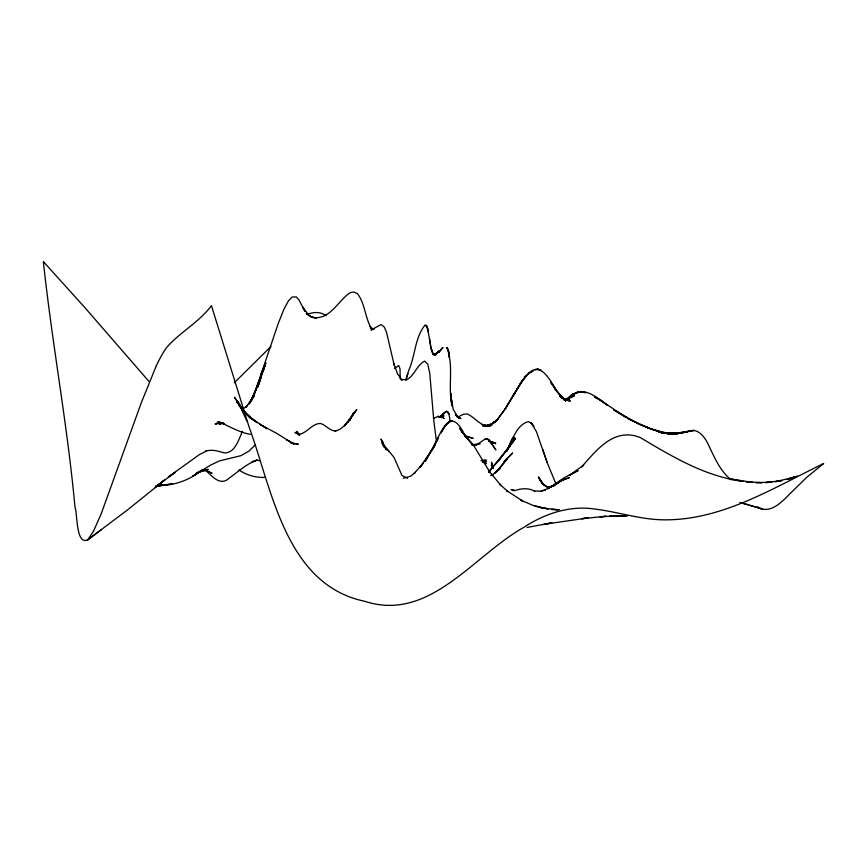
<?xml version="1.0" encoding="UTF-8"?>
<svg xmlns="http://www.w3.org/2000/svg" width="867" height="867" viewBox="0 0 867 867"><rect width="100%" height="100%" fill="white"/><g stroke="black" fill="none" stroke-linecap="round" stroke-linejoin="round"><path stroke-width="1.3" d="M405.962 379.768L408.639 370.588C415.239 356.445 414.805 337.523 425.036 325.092M405.94 379.941L407.804 373.558M258.561 384.948L261.422 376.18M263.059 371.184L264.684 366.177L262.972 371.195M257.477 387.484L261.281 376.202M257.597 387.289L264.207 367.998M350.181 419.996L351.07 417.471L350.116 419.964M262.809 371.737L264.988 365.896M263.893 368.269L261.476 374.436L262.939 370.762M242.478 431.311C238.653 439.341 235.51 452.498 224.835 452.986C218.441 451.458 212.068 448.792 205.457 451.349L206.346 451.122L199.486 454.536L168.35 476.937L175.448 472.201L157.577 485.39L164.817 479.906L127.579 509.883L87.74 539.816C75.743 545.506 77.531 513.058 74.963 506.935C67.42 424.754 52.096 343.592 43.35 261.563L85.432 308.24L149.449 382.033M352.132 416.485L353.638 412.768L347.97 422.272M265.031 364.996L260.956 375.01L265.909 362.915M251.376 400.576L261.769 373.72L254.085 394.853L278.199 323.619L283.791 309.541L288.44 300.849L292.244 297.002L296.265 296.893L298.887 299.83L304.902 311.253L302.54 306.82L308.999 315.599L306.235 313.486L312.651 317.625L309.768 316.13L315.404 317.918M251.354 400.706L257.206 386.769L249.642 403.198M260.501 375.14L265.67 362.991M488.728 471.843L499.045 460.225L515.323 438.81L506.686 450.081L515.009 438.171L506.014 451.523L514.673 437.716L507.303 449.94C512.625 440.078 516.179 425.058 528.285 421.622L531.373 423.226L536.424 431.668L547.25 462.805L556.094 484.241L555.78 483.623M507.325 450.049L512.928 437.998L507.314 449.886M156.363 365.592L141.223 402.96L101.363 513.372L93.528 531.211L87.74 539.816M506.935 450.916L513.437 437.553L507.054 450.396M507.195 450.331L513.893 437.38L506.415 451.653M249.663 403.22L253.272 396.252L248.753 404.163L254.183 395.948L245.946 407.241L247.019 405.973L242.89 409.116M507.141 450.482L514.294 437.445L507.228 449.886M504.811 409.657L522.487 380.515M504.887 409.506L513.99 394.171L505.125 409.072L496.769 420.332L489.53 425.87L498.222 418.869L489.476 425.87L496.628 420.538L489.313 425.87L482.052 424.678L488.544 425.957L491.882 424.808L487.655 426.109C479.332 424.906 474.585 417.265 467.356 413.971L463.747 414.177L457.223 417.276M505.125 409.072L505.428 408.574L496.91 420.148L489.638 425.87L496.91 420.148M513.697 394.626L522.292 380.667L526.269 375.877L521.88 381.187L513.058 395.861L522.292 380.667L521.88 381.187L525.922 376.04L529.639 372.691L533.064 371.054L528.675 373.287L524.773 377.687L529.639 372.691L528.675 373.287C540.78 360.954 550.957 381.437 556.256 390.356L550.556 382.065L560.689 396.1L555.151 389.316L565.685 401.009L560.147 395.493L565.544 400.619L569.283 399.286L564.222 399.438M441.032 416.799L442.755 414.112L446.277 411.326C450.298 412.464 449.084 418.295 450.244 421.21M348.61 421.297L356.781 409.506L344.535 425.903L349.596 419.661C345.532 424.223 341.49 430.032 335.03 431.04L335.887 430.964C329.666 431.137 326.111 425.036 320.53 423.475C312.012 423.389 307.568 432.731 299.494 434.215L294.964 432.416L299.754 434.996L297.197 432.709M520.59 383.713L525.922 376.04M498.514 470.012L500.812 466.706L497.886 470.38L507.032 459.152L495.144 472.97L499.945 468.516L492.012 475.3L492.499 474.943M447.643 411.89L449.008 414.307L447.751 411.923L446.277 411.326L441.303 416.16M440.902 417.06L443.221 413.938L440.696 416.81M499.045 460.225L508.3 447.957L488.446 472.06M442.593 347.45L438.572 352.598L442.983 347.656M439.352 350.571L435.57 354.657L439.461 350.842L434.107 354.95L435.884 354.213L434.248 354.69L432.871 353.834L434.324 354.711L435.917 354.332L434.302 354.679M568.546 398.126C572.383 392.773 579.698 390.995 585.864 392.643L578.029 391.754L571.125 395.363L579.72 391.884L578.029 391.754C589.441 390.258 598.642 398.722 607.095 405.084L600.018 399.904L594.274 396.869L601.568 400.782L600.018 399.904L626.57 417.742L613.684 409.874L640.724 424.938L627.6 418.425M234.285 382.791L270.97 346.475M441.802 416.214L443.568 414.404L440.208 416.875M791.311 492.413C782.858 500.768 770.395 515.356 757.444 506.816M791.82 491.882L806.993 477.099L823.65 463.52C772.757 488.164 721.149 520.937 662.551 519.81C639.239 519.333 616.946 511.628 593.917 508.929C569.229 505.461 544.465 513.752 524.015 527.266C473.935 554.999 429.729 622.528 364.855 601.319C285.557 584.792 272.249 489.898 248.992 426.705L211.44 305.639C198.955 322.459 179.794 332.18 166.388 347.819A161.034 34.333 -80.9 0 0 156.363 365.733M568.665 398.408L573.054 394.03L565.804 399.644L574.474 395.753L564.233 400.381M255.462 444.738L248.851 451.165L240.918 455.674L219.427 460.919L210.703 465.037L192.745 476.189L201.762 470.38M488.836 471.67L490.635 469.925M565.804 400.261L567.722 398.397L565.804 399.644M394.528 368.356L398.56 365.711M442.473 414.513L446.169 411.348M155.258 487.568L162.877 481.077M553.525 486.246L560.862 480.762L569.413 477.587L560.862 480.762L555.335 484.599L562.737 479.863L547.76 488.771L552.246 485.975M477.804 444.099L485.282 438.897L488.685 439.591L491.231 442.907L488.273 439.461L485.282 438.897L488.685 439.591L495.891 449.908L490.386 441.617L488.457 440.718M86.993 540.423L101.558 529.542M433.402 418.447L438.464 416.258M222.559 422.608L219.524 424.581L222.819 422.847M199.833 471.615C187.922 481.012 173.01 485.563 157.957 485.661L172.544 483.894L155.789 486.279M196.657 473.404L203.626 469.47L197.069 472.623M380.765 324.746L371 330.002L374.316 328.94L370.447 328.235L372.377 329.167M686.816 432.21C697.458 425.719 705.814 438.203 709.314 446.733C714.885 458.275 720.141 470.629 730.242 479.039M513.275 490.137L514.023 490.733L511.107 489.497L514.9 490.603C521.36 488.229 528.577 487.807 534.776 491.199L533.964 490.95L541.062 491.199L548.724 488.175M307.276 314.504C313.03 311.762 320.779 311.6 325.992 315.696M495.133 422.131L486.029 426.369L490.375 424.342L484.826 426.25M441.411 416.398L443.806 415.456L440.501 416.431L443.893 416.247M196.007 473.252L208.199 469.415L202.358 470.142M797.532 475.983L789.035 478.931L795.711 476.633L787.258 479.299L793.89 477.316L775.445 481.662L781.904 480.589L765.572 482.605L771.944 482.117L755.872 482.605L762.136 482.681L746.303 481.781L752.48 482.377L729.136 478.692L742.954 481.369C705.153 476.492 672.326 456.649 640.301 437.575C614.226 427.073 596.713 449.897 581.67 466.88L583.675 465.07L569.261 475.419L578.105 470.553L564.265 477.695L549.678 487.514L553.157 485.628L548.02 487.221L546.405 486.669L543.598 484.74L539.697 479.462L543.598 484.74L548.02 487.221L551.206 486.994L546.405 486.669L542.211 483.017L539.068 478.248L542.753 484.068L538.45 476.926L542.677 484.111M438.637 417.19L441.162 416.333L443.926 418.447L441.162 416.333M490.711 475.55L492.944 474.823M484.881 426.293L490.765 424.624L485.52 425.914M403.209 478.226L410.709 476.156L415.369 472.32L414.35 473.295L423.237 463.206L420.127 467.129L434.909 445.378L424.928 461.71L438.55 437.586L432.535 449.149C443.026 426.607 451.534 406.276 465.297 436.35L459.586 428.179L471.724 443.687L465.72 436.773L473.024 444.435L490.354 472.992L488.988 470.944L501.061 485.65L499.598 484.111L508.029 491.687L506.512 490.473L522.454 500.963L520.861 500.129L532.847 505.309L548.215 508.994L540.466 507.509M541.062 491.199L545.256 490.061L544.357 490.299M427.03 326.274L428.168 331.758L427.344 327.542L426.185 325.223L425.329 325.428L427.117 326.36L429.512 338.921M690.49 430.791L677.994 433.467L693.979 430.444L671.231 433.879M543.598 524.481L551.889 522.812L527.082 527.461M221.54 422.814L215.059 423.974L223.231 422.944L217.075 422.196L224.748 424.136L218.852 421.871C229.267 426.271 239.151 432.438 250.433 434.334M485.357 426.044L491.112 425.047L484.675 426.044L485.943 426.109M156.266 486.181L161.446 485.303L155.583 486.181M545.386 524.112L588.205 517.902L581.8 518.672L606.228 516.266L599.866 516.754L624.045 515.746L609.729 516.006L616.036 515.843M481.001 460.637L486.116 459.792M460.496 418.165L459.055 418.393L460.865 418.523L459.337 418.295L455.392 414.534L459.521 418.436L455.543 414.263L457.668 416.832L453.246 409.408L450.732 395.504L452.097 405.778L450.71 393.185L452 405.723C447.61 386.758 454.145 365.69 446.819 347.526L448.38 350.03L449.258 354.007L447.264 347.504M475.116 444.663L480.199 443.98M671.112 433.901L685.028 432.362L667.135 433.782L681.484 433.327L668.901 433.489L676.878 433.608L666.875 433.327M471.789 444.619L478.216 444.197M465.07 436.524L467.194 436.394L473.154 438.442L466.338 436.339L467.194 436.394M265.367 477.37C256.068 477.89 246.727 475.246 239.032 470.012M617.77 515.811L625.757 515.908M482.29 460.886L486.138 460.93L482.431 460.832M666.734 433.337L677.691 433.803L666.495 433.229M471.756 444.738L476.785 444.901L471.626 444.468L476.525 445.139L472.71 444.511M559.573 509.698L551.607 509.449L557.828 509.731L542.124 507.943L534.451 505.992M619.515 515.702L627.47 515.995M666.43 433.229L673.139 433.717L660.784 432.611L673.962 433.944L661.651 432.503L669.465 433.511L658.476 431.788L671.08 434.096L650.315 428.851L663.819 433.207L656.297 430.541M201.263 470.488L206.238 470.759L212.068 473.339L205.772 470.077M564.124 399.644L569.933 400.467L563.897 399.037L570.226 401.226L562 397.942M260.219 460.767L256.318 460.193L252.004 461.97L257.206 460.074C246.651 463.704 238.143 471.681 229.191 478.161C220.24 486.69 211.927 475.994 205.642 470.272M290.608 442.994L298.4 444.294L292.352 443.026L286.641 439.829L293.902 444.121L276.952 433.5L259.742 424.266L266.982 428.688L250.108 417.569L257.217 422.684L246.206 413.906L253.186 419.801L242.381 409.842L250.617 418.425L240.159 406.471L246.77 414.502M490.592 441.921L495.631 442.874L490.755 441.91M472.613 444.587L476.276 445.313M482.442 461.277L486.17 462.046L482.572 461.222M316.542 318.189L313.529 317.485C330.392 319.782 338.152 300.34 350.42 292.547L353.66 292.006L357.377 293.555C365.115 303.537 364.888 317.246 371.174 327.964M741.437 502.882L760.998 508.669M739.8 502.416L747.928 504.724M749.565 505.168L762.635 509.167M651.984 429.1L646.045 427.171L657.901 431.127M490.765 442.083L495.686 443.741L488.641 440.88M432.98 353.812L435.938 354.82L432.958 353.79L430.888 347.808L433.023 354.018L430.942 347.84L429.458 338.596L430.997 348.393M653.577 429.75L641.797 425.296L649.275 428.244L628.651 418.913M438.03 416.29L441.357 417.666M560.581 397.259L564.699 399.297L560.169 396.436M482.594 461.883L486.203 463.715L482.724 461.851M407.436 478.302L401.985 475.484L393.921 457.277L382.022 442.907L386.227 449.713M560.093 396.479L565.392 400.261L559.952 395.406L565.544 400.619M381.599 324.887L384.341 327.141L386.563 332.408L394.257 365.343L393.737 363.381L397.498 373.796L401.963 380.169L401.226 379.486L406.753 379.768C414.621 375.476 416.799 364.996 424.711 361.116L427.756 364.194L429.761 373.157L433.793 420.625L436.491 441.639M731.163 479.874L730.426 479.202M385.913 448.402L389.337 451.631M372.485 328.81L369.916 326.36L371.152 328.235M238.631 405.322L245.383 412.508M241.633 408.021L236.507 401.443L242.207 408.888M242.305 408.942L237.981 402.927L244.364 412.248L234.448 397.216L242.066 409.322L237.287 400.814L243.334 412.009L238.642 402.971L246.932 421.21M299.169 434.887L296.601 431.257L299.082 435.061M426.282 326.025L427.344 327.542M240.755 406.894L239.39 404.759L245.632 414.881M386.324 449.67L380.981 439.038L383.973 447.101M398.755 365.82L400.023 368.746L400.196 378.836M493.475 468.223L491.394 462.165L493.41 468.039M547.25 462.805L542.775 449.702L543.056 450.547M383.713 445.475L382.163 440.393L383.387 445.378M448.662 354.701L448.889 356.857L448.748 355.264M448.694 354.982L448.889 356.857M511.693 440.133L506.892 450.764L512.354 438.789L511.693 440.133M445.183 425.686L440.75 433.132L446.321 424.115L445.183 425.686L449.94 421.34L452.336 421.113L449.008 421.752L445.183 425.686M505.017 460.691L503.922 461.916L512.646 452.997L505.017 460.691M496.704 420.43L489.476 425.87L496.704 420.43M492.402 424.31L489.313 425.87L482.702 425.903L488.544 425.957L492.402 424.31M449.94 421.34L449.008 421.752L451.555 421.037L449.875 421.286M435.884 354.213L434.215 354.722L435.906 354.267M537.952 369.212L534.733 369.667L538.374 369.234L541.301 370.447L537.952 369.212M463.997 433.977L461.298 431.452L464.723 434.681L463.997 433.977M533.779 426.293L531.189 423.02L533.779 426.293M492.879 468.332L491.351 464.918L492.846 468.299"/></g></svg>
